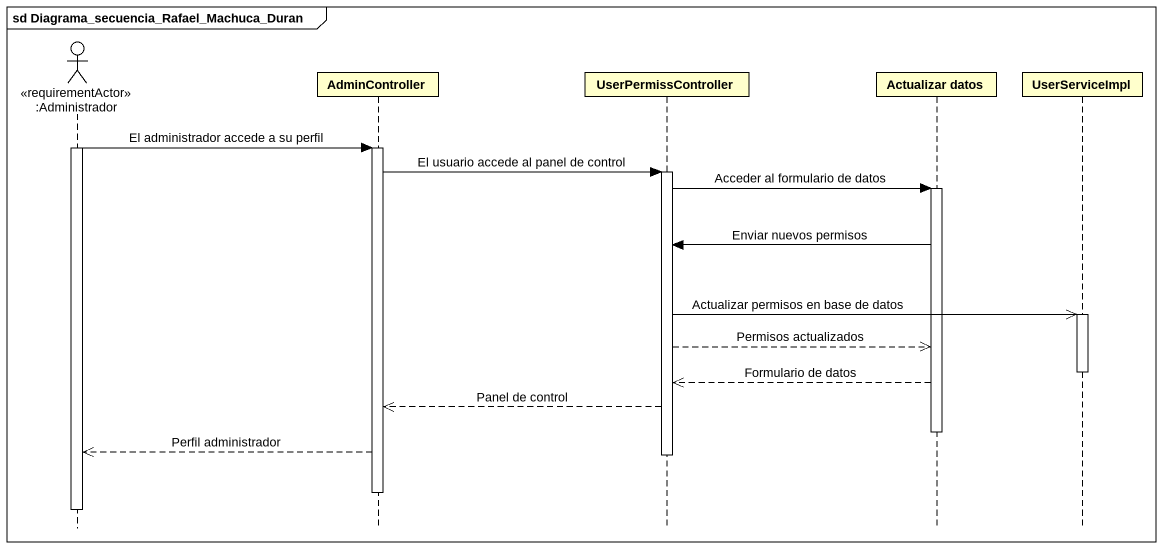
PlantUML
@startuml
mainframe sd Diagrama_secuencia_Rafael_Machuca_Duran
hide footbox
actor ":Administrador" as Administrador <<requirementActor>>
participant AdminController
participant UserPermissController
participant "Actualizar datos" as Actualizar_datos
participant UserServiceImpl

activate Administrador
Administrador -> AdminController : El administrador accede a su perfil
activate AdminController
AdminController -> UserPermissController : El usuario accede al panel de control
activate UserPermissController
UserPermissController -> Actualizar_datos : Acceder al formulario de datos
activate Actualizar_datos
Actualizar_datos -> UserPermissController : Enviar nuevos permisos
UserPermissController ->> UserServiceImpl : Actualizar permisos en base de datos
activate UserServiceImpl
UserPermissController -->> Actualizar_datos : Permisos actualizados
deactivate UserServiceImpl
Actualizar_datos -->> UserPermissController : Formulario de datos
UserPermissController -->> AdminController : Panel de control
deactivate Actualizar_datos
AdminController -->> Administrador : Perfil administrador
deactivate UserPermissController
deactivate AdminController
deactivate Administrador
@enduml
